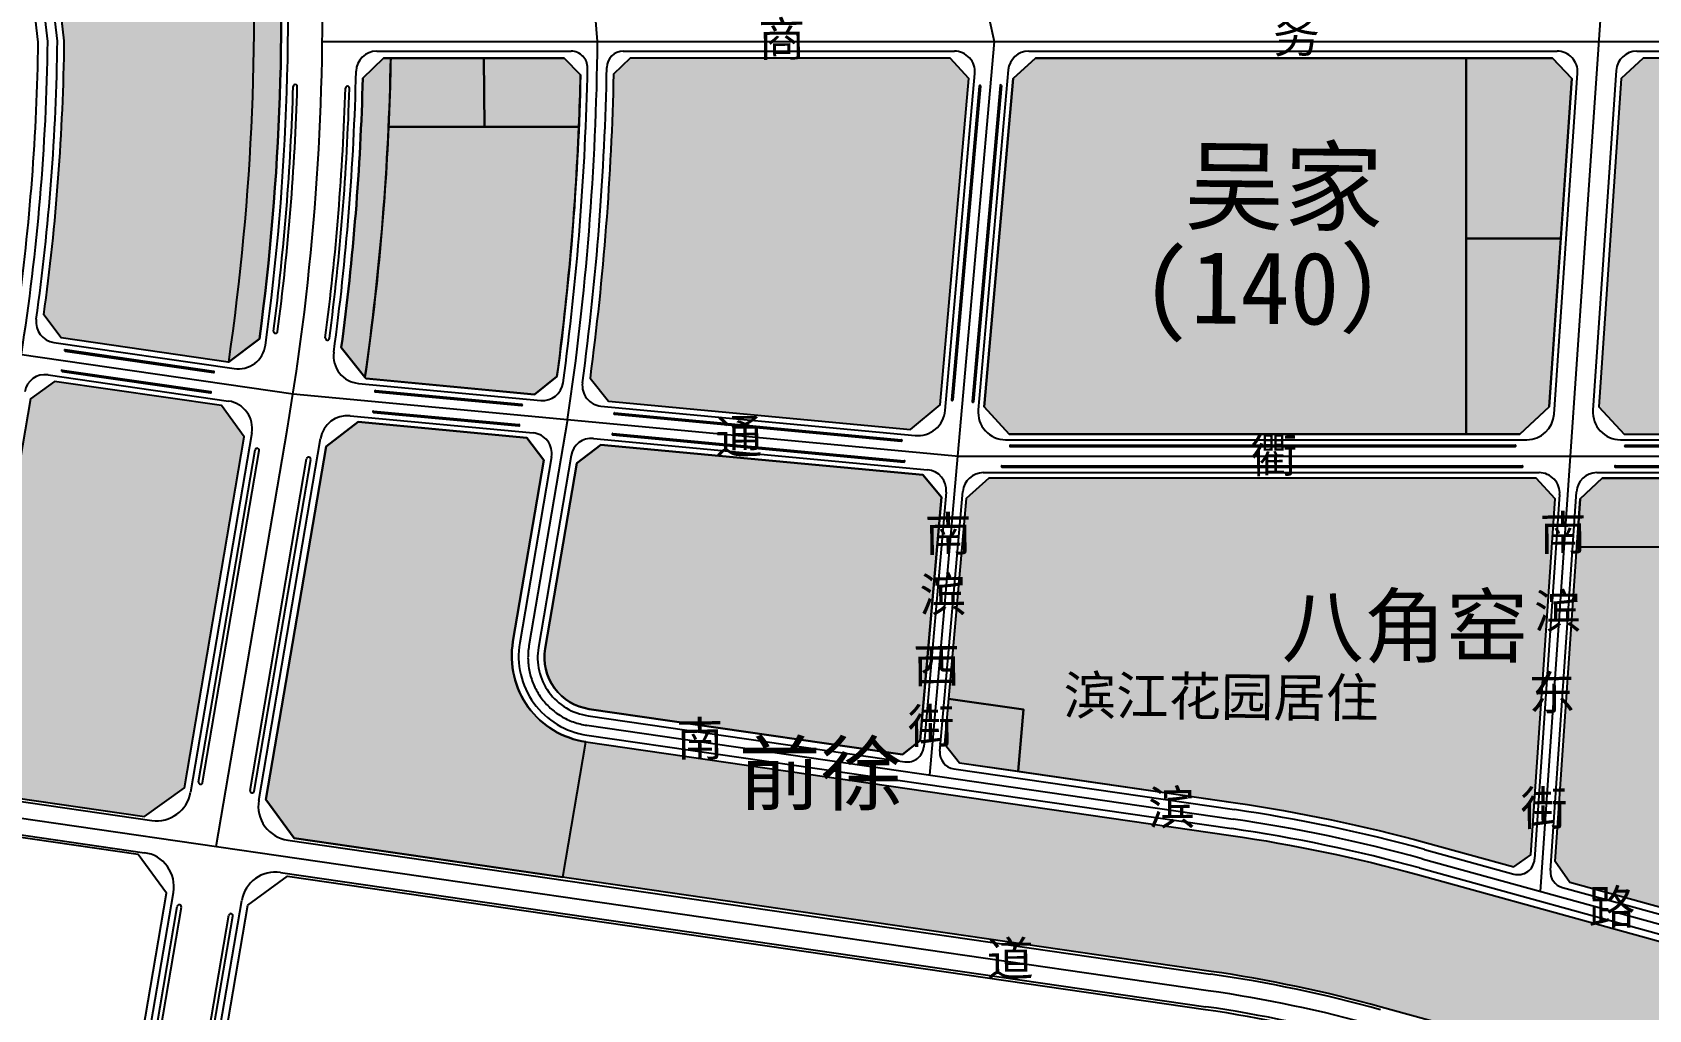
# Model space of a CAD drawing. Extents: x 2442 to 11417, y 1140 to 9206.
# Drawn here: x 4011 to 5188, y 2993 to 3704 of the extents above; entities that cross this region are included whole.
import ezdxf

# ---------------------------------------------------------------- set-up
doc = ezdxf.new("R2010")
doc.units = 0
doc.header["$LTSCALE"] = 1000
doc.header["$MEASUREMENT"] = 0
doc.linetypes.add('DASHDOT', pattern=[25.4, 12.7, -6.35, 0, -6.35])
for name, color, linetype in [('DIM2', 5, 'Continuous'), ('FGX', 212, 'Continuous'), ('RD-中线', 7, 'DASHDOT'), ('RD-侧石线', 5, 'Continuous'), ('RD-红线', 1, 'Continuous'), ('RD-绿线', 3, 'Continuous'), ('YD-B1', 240, 'Continuous'), ('YD-B2', 12, 'Continuous'), ('YD-G1', 100, 'Continuous'), ('YD-G2', 94, 'Continuous'), ('YD-R1', 51, 'Continuous'), ('YD-R2', 50, 'Continuous'), ('YD-Rb', 30, 'Continuous'), ('YD-S4', 8, 'Continuous'), ('YD-U15', 144, 'Continuous'), ('YD-U2', 144, 'Continuous'), ('路名', 7, 'Continuous')]:
    doc.layers.add(name, color=color, linetype=linetype)
doc.layers.add('T700', color=10, linetype='Continuous', lineweight=13)
doc.styles.add('STYLE5', font='simhei.ttf', dxfattribs={"height": 16})
doc.styles.add('黑体', font='simhei.ttf')

msp = doc.modelspace()

# ---------------------------------------------------------------- hatches: boundary and pattern name
at = {"layer": 'YD-B1'}
msp.add_hatch(color=256, dxfattribs=at).paths.add_polyline_path([(5123.858303113368, 3554.050541025607), (5054.963751099476, 3554.050541024537), (5054.963751100418, 3411.651613116823), (5094.073050132891, 3411.651613117692), (5115.444160350049, 3431.60455918592)])
at = {"layer": 'YD-B2'}
h = msp.add_hatch(color=256, dxfattribs=at)
edge = h.paths.add_edge_path()
edge.add_arc((3515.61841876094, 6815.7856360859), 3057.499999998131, 279.5426475192816, 282.3355606535707)
edge.add_arc((2412.253109286412, 3718.88213567033), 1760.000000001362, -8.322149689432308, 3.5830440089428066, ccw=False)
edge.add_line((4153.720149454799, 3464.141977838313), (4153.60060563355, 3464.051855914966))
edge.add_line((4153.600605633492, 3464.051855914966), (4032.076948448293, 3481.686948558774))
edge.add_line((4032.076948448354, 3481.686948558774), (4019.370121051466, 3498.568697452102))
edge.add_arc((2412.25310929678, 3718.882135669498), 1622.147681479915, 352.1941982559426, 359.2657776525994)
edge.add_line((4034.267602995349, 3698.095535120769), (4022.495940614474, 3800.593863108892))
h = msp.add_hatch(color=256, dxfattribs=at)
edge = h.paths.add_edge_path()
edge.add_line((4408.949398902863, 3635.486787867157), (4270.38260315116, 3635.486787866093))
edge.add_arc((2412.253109287787, 3718.882135672671), 1860.000000000223, 351.78720343352813, 357.430212991818, ccw=False)
edge.add_line((4253.177602445172, 3453.181156197736), (4253.977133310258, 3452.127497676147))
edge.add_line((4253.977133310262, 3452.12749767568), (4259.110844605882, 3451.646992718586))
edge.add_line((4259.110844605881, 3451.646992718586), (4376.736883635818, 3440.637434204619))
edge.add_line((4376.736883635815, 3440.637434205084), (4393.001978000308, 3453.580842624922))
edge.add_arc((2412.253109286814, 3718.882135670799), 1998.437103589163, 352.3712130414146, 357.6083363614492)
at = {"layer": 'YD-G1'}
msp.add_hatch(color=256, dxfattribs=at).paths.add_polyline_path([(5131.861898886491, 3670.522078322001), (5117.890231549589, 3685.486787872246), (5054.963751098872, 3685.48678787194), (5054.963751099645, 3554.050541025004), (5123.858303113309, 3554.050541025606)])
h = msp.add_hatch(color=256, dxfattribs=at)
edge = h.paths.add_edge_path()
edge.add_line((4092.727316166258, 3133.238839610737), (4121.670673075083, 3154.292780602499))
edge.add_line((4121.670673075083, 3154.292780602499), (4165.245526959803, 3409.82351908231))
edge.add_line((4165.245526959803, 3409.823519082311), (4148.814851214047, 3432.411162532645))
edge.add_line((4148.814851214043, 3432.41116253311), (4027.041801017258, 3450.082446227226))
edge.add_line((4027.04180101726, 3450.082446227226), (4009.67578687194, 3437.450081632448))
edge.add_line((4009.675786871943, 3437.450081631982), (3988.04009974086, 3310.574541791439))
edge.add_arc((3926.922365561946, 3320.996756952431), 62.00000000013843, 261.74307313457814, 350.3226184086337, ccw=False)
edge.add_line((3918.018405042745, 3259.639446979217), (3901.20321334423, 3161.0321547157))
edge.add_line((3901.203213344226, 3161.032154716165), (4092.727316166254, 3133.238839611202))
h = msp.add_hatch(color=256, dxfattribs=at)
edge = h.paths.add_edge_path()
edge.add_line((4181.066967243638, 3145.67339591102), (4201.605311926749, 3117.438841596714))
edge.add_line((4201.605311926869, 3117.438841596249), (4397.186809302069, 3089.056731433488))
edge.add_line((4397.186809302069, 3089.056731433488), (4414.002001000517, 3187.664023697936))
edge.add_arc((4423.049573786178, 3250.010967702623), 62.999999999887, 170.3226184084935, 261.7430731344625, ccw=False)
edge.add_line((4360.946069701306, 3260.60128310733), (4383.496716097961, 3392.842307761643))
edge.add_line((4383.49671609802, 3392.842307761643), (4371.083495538047, 3409.026716228359))
edge.add_line((4371.083495538049, 3409.026716228359), (4248.168420815782, 3420.531317749282))
edge.add_line((4248.168420815777, 3420.531317749748), (4224.89345028748, 3402.679732795173))
edge.add_line((4224.893450287425, 3402.679732794707), (4181.066967243642, 3145.673395910554))
at = {"layer": 'YD-G2'}
for points in [[(4188.49636352326, 3834.467177016694), (4158.24256900101, 3857.274109741651, -0.01053629194076108), (4033.026529815008, 3832.826518598634), (4020.68802764202, 3816.335739730375), (4022.495940614474, 3800.593863108892, 0.01218698577281421), (4168.812778886571, 3828.873622335612, -0.05199298154606402), (4153.720149454572, 3464.141977837845), (4176.30911821574, 3481.171392612087, 0.04977270714361529)], [(4271.95328693615, 3685.48678786713), (4266.621705417274, 3685.48678786795), (4251.626811108883, 3670.878124911037, -0.02675867234243347), (4235.978489809029, 3474.698318757595), (4253.166023964284, 3453.100946387231, 0.03136739617346464)], [(5019.672891905097, 3091.004224820113, 0.0312318009196675), (4883.594966509503, 3119.518317393011), (4414.002001000517, 3187.664023697927), (4397.186809302137, 3089.056731433878), (4869.233739865331, 3020.554914210781, -0.03123180091966754), (4993.096411634706, 2994.60043497567), (5244.693092012643, 2925.240566210002), (5278.570536852345, 2941.605576917137), (5302.381441158997, 2997.644891391965), (5293.786771109366, 3015.436841897303)]]:
    msp.add_hatch(color=256, dxfattribs=at).paths.add_polyline_path(points)
at = {"layer": 'YD-R1'}
for points in [[(4673.049184645502, 3365.697987715231), (4659.433788412374, 3382.037714062727), (4424.916908235115, 3403.988018063456), (4407.46068033882, 3390.599329347175), (4384.432227200952, 3255.556360482569, 0.4214936404041741), (4416.434217508346, 3211.562457981709), (4644.489475970575, 3178.46786797361), (4657.420546748817, 3188.698013952944)], [(5119.866991864936, 3364.686903567923), (5105.89532452769, 3379.651613117699), (4707.351285168668, 3379.65161311402), (4691.031957173049, 3364.709746642959), (4678.170713943966, 3219.051517874398), (4732.686170445833, 3211.140423457483), (4728.721962982099, 3166.244340913793), (4887.041660904153, 3143.269534156282, -0.03123180091881891), (5026.051247166357, 3114.141134383638), (5089.657635560778, 3096.60620210683), (5102.048756472002, 3105.38879211362)]]:
    msp.add_hatch(color=256, dxfattribs=at).paths.add_polyline_path(points)
at = {"layer": 'YD-R2'}
for points in [[(4692.939142470135, 3670.544921397928), (4679.258470465946, 3685.486787869109), (4446.183743424253, 3685.486787868464), (4434.186673709608, 3673.754549487123, -0.02745093529246189), (4417.071946815206, 3452.51159175561), (4430.543415883776, 3435.601251993833), (4650.300518004875, 3415.032433261644), (4671.972587636355, 3433.091108723312)], [(5054.963751098756, 3685.486787871939), (4741.382971171492, 3685.486787870333), (4725.063643176338, 3670.544921399277), (4703.963140566744, 3431.574101744329), (4722.204036573386, 3411.651613115321), (5054.963751100473, 3411.651613117289)], [(5450.330138548163, 3348.190113932765, 0.08914231438183802), (5287.107716307137, 3379.651613119326), (5279.079267626357, 3379.651613119277), (5279.079267626803, 3329.651613119392), (5199.079267626741, 3329.651613118468), (5135.501913858861, 3329.65161311774), (5119.755765608352, 3100.507345236529), (5130.501554259643, 3085.346399964336), (5298.264136151858, 3039.097814147567), (5335.06645984764, 3125.712625766292, -0.03813490106591109)]]:
    msp.add_hatch(color=256, dxfattribs=at).paths.add_polyline_path(points)
at = {"layer": 'YD-Rb'}
msp.add_hatch(color=256, dxfattribs=at).paths.add_polyline_path([(5464.337132212393, 3700.008793015454), (5451.160507971406, 3703.931839486931, -0.08032182196064545), (5337.081599148496, 3685.486787874243), (5183.975128364431, 3685.486787873561), (5167.946795701468, 3670.52207832297), (5151.529057164978, 3431.604559185957), (5170.157946947671, 3411.651613118655), (5287.306036156886, 3411.65161311928, -0.09243093754834922), (5467.752410047407, 3375.724349545965, -0.03135878230305973), (5590.319687960535, 3541.465621195916)])
at = {"layer": 'YD-S4'}
for points in [[(4398.17137227509, 3685.486787867847), (4339.713743100088, 3685.486787867797), (4340.192361896108, 3635.486787866364), (4408.949398902805, 3635.486787867157, 0.004721976986852161), (4410.168309314737, 3673.212556092626)], [(5199.079267626566, 3379.651613119194), (5153.937772935795, 3379.651613119001), (5137.909440272429, 3364.686903567942), (5135.501913858792, 3329.65161311774), (5199.079267626796, 3329.651613118934)]]:
    msp.add_hatch(color=256, dxfattribs=at).paths.add_polyline_path(points)
at = {"layer": 'YD-U15'}
msp.add_hatch(color=256, dxfattribs=at).paths.add_polyline_path([(4339.713743100041, 3685.486787866866), (4271.95328693615, 3685.48678786713, -0.006724049213683988), (4270.38260315116, 3635.486787866093), (4340.192361896166, 3635.486787866364)])
at = {"layer": 'YD-U2'}
msp.add_hatch(color=256, dxfattribs=at).paths.add_polyline_path([(4728.721962981988, 3166.244340913326), (4732.686170445775, 3211.140423457482), (4678.170713944077, 3219.051517874864), (4675.261968876714, 3186.108928508441), (4686.082114861751, 3172.432088133236)])

# ---------------------------------------------------------------- linework, layer by layer
at = {"layer": 'FGX'}
for points in [[(4188.49636352326, 3834.467177016694), (4158.24256900101, 3857.274109741651, -0.01053629194076108), (4033.026529815008, 3832.826518598634), (4020.68802764202, 3816.335739730375), (4022.495940614474, 3800.593863108892, 0.01218698577281421), (4168.812778886571, 3828.873622335612, -0.05199298154606402), (4153.720149454572, 3464.141977837845), (4176.30911821574, 3481.171392612087, 0.04977270714361529), (4188.49636352326, 3834.467177016694)], [(4271.95328693615, 3685.48678786713), (4266.621705417274, 3685.48678786795), (4251.626811108883, 3670.878124911037, -0.02675867234243347), (4235.978489809029, 3474.698318757595), (4253.166023964284, 3453.100946387231, 0.03136739617346464), (4271.95328693615, 3685.48678786713)], [(4339.713743100041, 3685.486787866866), (4271.95328693615, 3685.48678786713, -0.006724049213683988), (4270.38260315116, 3635.486787866093), (4340.192361896166, 3635.486787866364), (4339.713743100041, 3685.486787866866)], [(4398.17137227509, 3685.486787867847), (4339.713743100088, 3685.486787867797), (4340.192361896108, 3635.486787866364), (4408.949398902805, 3635.486787867157, 0.004721976986852161), (4410.168309314737, 3673.212556092626), (4398.17137227509, 3685.486787867847)], [(4692.939142470135, 3670.544921397928), (4679.258470465946, 3685.486787869109), (4446.183743424253, 3685.486787868464), (4434.186673709608, 3673.754549487123, -0.02745093529246189), (4417.071946815206, 3452.51159175561), (4430.543415883776, 3435.601251993833), (4650.300518004875, 3415.032433261644), (4671.972587636355, 3433.091108723312), (4692.939142470135, 3670.544921397928)], [(4673.049184645502, 3365.697987715231), (4659.433788412374, 3382.037714062727), (4424.916908235115, 3403.988018063456), (4407.46068033882, 3390.599329347175), (4384.432227200952, 3255.556360482569, 0.4214936404041741), (4416.434217508346, 3211.562457981709), (4644.489475970575, 3178.46786797361), (4657.420546748817, 3188.698013952944), (4673.049184645502, 3365.697987715231)], [(5119.866991864936, 3364.686903567923), (5105.89532452769, 3379.651613117699), (4707.351285168668, 3379.65161311402), (4691.031957173049, 3364.709746642959), (4678.170713943966, 3219.051517874398), (4732.686170445833, 3211.140423457483), (4728.721962982099, 3166.244340913793), (4887.041660904153, 3143.269534156282, -0.03123180091881891), (5026.051247166357, 3114.141134383638), (5089.657635560778, 3096.60620210683), (5102.048756472002, 3105.38879211362), (5119.866991864936, 3364.686903567923)]]:
    msp.add_lwpolyline(points, format="xyb", close=True, dxfattribs=at)
for points in [[(4022.495940614474, 3800.593863108892, 0.01218698577281895), (4168.812778886635, 3828.873622335147), (4168.81277888663, 3828.873622335612, -0.05199298154599355), (4153.720149454795, 3464.141977838779), (4153.720149454799, 3464.141977838313), (4153.60060563355, 3464.051855914966), (4153.600605633492, 3464.051855914966), (4032.076948448295, 3481.686948558774), (4032.076948448354, 3481.686948558774), (4019.370121051465, 3498.568697452102), (4019.370121051523, 3498.568697452103, 0.03086538187447546), (4034.267602995349, 3698.095535120769), (4034.267602995349, 3698.095535120769), (4022.495940614474, 3800.593863108892)], [(4408.949398902863, 3635.486787867157), (4270.38260315116, 3635.486787866093), (4270.382603151214, 3635.486787866559, -0.02462725113897868), (4253.17760244523, 3453.181156197737), (4253.177602445172, 3453.181156197736), (4253.977133310256, 3452.127497676146), (4253.977133310262, 3452.12749767568), (4259.110844605881, 3451.646992718586), (4259.110844605881, 3451.646992718586), (4376.736883635818, 3440.637434204619), (4376.736883635815, 3440.637434205084), (4393.001978000309, 3453.580842624922), (4393.001978000368, 3453.580842624922, 0.02285523963949741), (4408.949398902918, 3635.486787867623)], [(4092.727316166258, 3133.238839610737), (4121.670673075083, 3154.292780602499), (4121.670673075083, 3154.292780602499), (4165.245526959803, 3409.823519082311), (4165.245526959803, 3409.823519082311), (4148.814851214047, 3432.411162532645), (4148.814851214043, 3432.41116253311), (4027.04180101726, 3450.082446227226), (4027.04180101726, 3450.082446227226), (4009.675786871938, 3437.450081632448), (4009.675786871943, 3437.450081631982), (3988.04009974086, 3310.574541791439), (3988.040099740854, 3310.574541791905, -0.4069707687404875), (3918.01840504274, 3259.639446979682), (3918.018405042745, 3259.639446979217), (3901.20321334423, 3161.0321547157), (3901.203213344226, 3161.032154716165), (4092.727316166254, 3133.238839611203)], [(4181.066967243638, 3145.67339591102), (4201.605311926749, 3117.438841596714), (4201.605311926869, 3117.438841596249), (4397.186809302069, 3089.056731433488), (4397.186809302069, 3089.056731433488), (4414.002001000517, 3187.664023697936), (4414.002001000455, 3187.664023698401, -0.4214936404048868), (4360.946069701418, 3260.601283107797), (4360.946069701306, 3260.60128310733), (4383.496716097961, 3392.842307761643), (4383.49671609802, 3392.842307761643), (4371.083495538049, 3409.026716228359), (4371.083495538049, 3409.026716228359), (4248.168420815782, 3420.531317749283), (4248.168420815777, 3420.531317749748), (4224.89345028748, 3402.679732795173), (4224.893450287425, 3402.679732794707), (4181.066967243643, 3145.673395910554)]]:
    msp.add_lwpolyline(points, format="xyb", dxfattribs=at)
for points in [[(5054.963751098756, 3685.486787871939), (4741.382971171492, 3685.486787870333), (4725.063643176338, 3670.544921399277), (4703.963140566744, 3431.574101744329), (4722.204036573386, 3411.651613115321), (5054.963751100473, 3411.651613117289), (5054.963751098756, 3685.486787871939)], [(5131.861898886491, 3670.522078322001), (5117.890231549589, 3685.486787872246), (5054.963751098872, 3685.48678787194), (5054.963751099645, 3554.050541025004), (5123.858303113309, 3554.050541025606), (5131.861898886491, 3670.522078322001)], [(5123.858303113368, 3554.050541025607), (5054.963751099476, 3554.050541024537), (5054.963751100418, 3411.651613116823), (5094.073050132891, 3411.651613117692), (5115.444160350049, 3431.60455918592), (5123.858303113368, 3554.050541025607)], [(5199.079267626566, 3379.651613119194), (5153.937772935795, 3379.651613119001), (5137.909440272429, 3364.686903567942), (5135.501913858792, 3329.65161311774), (5199.079267626796, 3329.651613118934), (5199.079267626566, 3379.651613119194)]]:
    msp.add_lwpolyline(points, close=True, dxfattribs=at)
msp.add_lwpolyline([(4728.721962981988, 3166.244340913326), (4732.68617044577, 3211.140423457948), (4732.686170445775, 3211.140423457482), (4678.170713944077, 3219.051517874864), (4678.170713944077, 3219.051517874864), (4675.261968876777, 3186.108928507976), (4675.261968876714, 3186.108928508441), (4686.082114861689, 3172.432088133701), (4686.082114861751, 3172.432088133236), (4728.721962981992, 3166.24434091286)], dxfattribs=at)
at = {"layer": 'RD-中线'}
for points in [[(5131.016023635546, 3395.651613118374), (5199.217247084847, 4388.143183891243, 0.1137710661147161), (5128.546086888848, 4831.818982073167), (4963.336869293453, 5240.074703004486, -0.1796348773686695), (4943.120018056929, 5935.859037828403), (4958.169066662515, 5980.311646475074, 0.07437575587396211), (5062.914411828111, 6562.699862061921), (5072.108555151699, 6874.548142609621, 0.06258091942518179), (5024.543387977741, 7370.968874552425), (4964.564247946382, 7638.530893985442)], [(4144.812187208363, 3111.533819686681), (4196.496639344776, 3414.620693076043, 0.09610788171275121), (4180.830149113908, 4103.895452582926), (4151.67458734235, 4237.822916563206, -0.09651423076798844), (4134.991376803147, 4998.803108492839), (4161.256731532836, 5151.344939767523, 0.09115950292658971), (4155.901769830074, 5625.053671814245), (4116.172871819057, 5828.210750753255, -0.0481258101556819), (4023.410994879985, 6782.08241510898), (4022.883254925739, 7471.482197197382)], [(3594.218770309464, 6189.735371490329), (4513.735857376909, 6189.735371496781), (4513.735857388205, 4600.142001365505, 0.05491766847361026), (4517.333265829096, 4567.48804012511), (4711.380289646742, 3697.48678786954), (4684.736338381152, 3395.734408289458)], [(4003.008462378079, 3469.737673925, 0.03553242138024374), (4022.258635767836, 3697.486787864419), (4004.074752895147, 3855.817661659632)], [(4222.126651580849, 3697.486787866082), (5337.081599151275, 3697.486787874398, 0.1694585889346128), (5554.825796960144, 3773.465868381757), (5645.902485781389, 3845.83779014378)], [(4400.697505289636, 3422.324836835014, 0.03436521169443885), (4422.576363537297, 3697.4867878673, 0.03436521169443885)], [(3527.047023122024, 3538.807551104972), (4200.800247632407, 3441.034814432208), (4685.674023662745, 3395.651613114417), (5287.207692747728, 3395.651613119048, -0.1144527239812217), (5500.467218360032, 3343.394077384464, -0.1144527239812217)], [(4400.697505289636, 3422.324836835014), (4372.602988327653, 3257.573563416444, 0.4214936404049004), (4414.710870311115, 3199.686849599376), (4885.318313706797, 3131.393925774879, -0.03123180091966746), (5022.862069537619, 3102.572679601893), (5337.296729925907, 3015.889712453382)]]:
    msp.add_lwpolyline(points, format="xyb", dxfattribs=at)
for points in [[(4422.576363537297, 3697.4867878673), (4401.215093574854, 3949.478163125837)], [(4684.736773645336, 3395.739337813875), (4664.228673426029, 3163.477689374238)], [(5109.240130639566, 3078.760080114243), (5131.016023635546, 3395.651613118374)]]:
    msp.add_lwpolyline(points, dxfattribs=at)
at = {"layer": 'RD-中线', "flags": 128}
msp.add_lwpolyline([(2473.781300400035, 3423.34670593443), (2827.192001638059, 3314.716395391139, 0.03854414096295761), (2977.390220797521, 3280.946056030068), (4867.223168135064, 3006.7000377655, -0.03123180091966764), (4989.375704396934, 2981.103904398325), (5508.260216179033, 2838.058449315246, -0.02985394443091635), (5621.182652969297, 2799.545253209335), (5668.479174415611, 2780.193431373749)], format="xyb", dxfattribs=at)
at = {"layer": 'RD-侧石线', "linetype": 'ByBlock'}
for p, q in [((4029.263906200846, 3697.841546057811), (4014.610235305157, 3825.434125347541)), ((4015.253253936868, 3697.132999636772), (4000.946212128869, 3821.707406915721)), ((4261.744078118143, 3690.486787866393), (4403.280470758078, 3690.486787867693)), ((4736.542794266135, 3690.486787869953), (5121.177119040305, 3690.486787872067)), ((5179.313897242271, 3690.486787873267), (5337.081599151363, 3690.486787873803))]:
    msp.add_line(p, q, dxfattribs=at)
at = {"layer": 'RD-侧石线'}
for p, q in [((4441.288144203245, 3690.486787867716), (4682.332699324466, 3690.486787869248)), ((4675.612682259172, 3428.838798361032), (4697.274565795642, 3674.167459873863)), ((4721.600927795189, 3676.806115865649), (4699.756556728731, 3429.410717108578)), ((5119.08773918718, 3426.28050290226), (5136.141828591008, 3674.458455209573)), ((5164.349187691851, 3676.515120536539), (5147.342207702661, 3429.022723336012)), ((4026.580588592762, 3478.442663095816), (4157.973708440984, 3459.375348178714)), ((4022.401185813327, 3454.797774438341), (4153.940272951921, 3435.709277237129)), ((4248.419599026365, 3448.630188652373), (4381.184010084446, 3436.203709240849)), ((4242.399442582133, 3425.088765356682), (4375.576698451328, 3412.623644508467)), ((4425.029886672106, 3432.099824184114), (4653.826380463401, 3410.684936717181)), ((4170.783425745247, 3412.554591710115), (4126.181143981357, 3150.998832288581)), ((4175.886472289829, 3145.038203361212), (4220.820231292464, 3408.537804609812)), ((4419.510632894257, 3408.511517415677), (4662.85090746628, 3385.735361585197)), ((4719.679045357036, 3407.651613115353), (5099.134793119822, 3407.651613119334)), ((5167.295153770367, 3407.651613118733), (5287.281599056243, 3407.651613119188)), ((4388.9653871672, 3395.167416612462), (4365.874919232028, 3259.760781883642)), ((4403.326224425455, 3396.098296854811), (4379.503377674528, 3256.396861701176)), ((4703.426701507384, 3383.651613115349), (5108.111136598072, 3383.651613119358)), ((5150.210182882496, 3383.651613117387), (5287.13286799526, 3383.651613119306)), ((4676.394914060256, 3369.481309362147), (4660.014520959634, 3183.96743616544)), ((4671.790378861682, 3180.900190065573), (4688.484835036499, 3369.97094111058)), ((5123.075846148895, 3367.623280456398), (5104.834040905342, 3102.161210653516)), ((5116.304523897077, 3094.043649159016), (5135.245473332023, 3369.679945780192)), ((3139.459144518572, 3269.552869161583), (4097.946589667457, 3130.460487605766)), ((3137.414325611477, 3245.598217077569), (4092.683961133853, 3106.972792921136)), ((4415.716156180923, 3206.614287820198), (4646.337680585602, 3173.14729017954)), ((4414.720062332748, 3192.612193855767), (4884.313027841723, 3124.466487552239)), ((4682.020524841244, 3167.969119287739), (4886.323599571817, 3138.321363997052)), ((4196.940413281634, 3116.09484645361), (4868.946515332358, 3018.575646147368)), ((5024.722423156623, 3109.320944890335), (5089.673095632501, 3091.415422002975)), ((5021.001715918625, 3095.824414312521), (5300.993983317416, 3018.636484436896)), ((4191.677784748206, 3092.607151768982), (4865.499820937825, 2994.824429384099)), ((3967.302517202004, 2219.30614234414), (4113.737902125555, 3078.029436012602)), ((4018.024292831698, 2219.30614234414), (4163.443230434417, 3072.068807086634)), ((5125.087113905152, 3081.652528247396), (5310.380491285749, 3030.571073917652))]:
    msp.add_line(p, q, dxfattribs=at)
for centre, radius, start, end in [((2412.253109285999, 3718.882135670792), 1785.000000001771, 352.1939823792117, 4.076819631532208), ((4261.744078118318, 3675.486787866316), 15, 90.0000000005211, 178.6558927771725), ((4441.288144203269, 3678.486787867561), 12, 90.0000000005211, 178.8594690595579), ((4682.332699324583, 3675.486787869171), 14.99999999999646, 354.9540179152301, 90.0000000005211), ((4736.542794266305, 3675.486787870342), 15, 90.0000000005211, 174.9540178883385), ((5121.177119040418, 3675.486787872455), 15, 356.0689752451598, 90.0000000005211), ((5179.313897242384, 3675.486787873655), 15, 90.0000000005211, 176.0689752451598), ((2412.25310928693, 3718.882135670801), 1835.000000000925, 352.2440615267304, 358.6558927771725), ((2412.253109289604, 3718.882135671292), 2017.437103586396, 352.3133957768734, 358.8594690595579), ((4028.734772589429, 3493.287173572569), 15, 172.0551589850364, 261.7430731345999), ((4160.897880032757, 3479.160493455835), 20, 261.5927575256891, 352.1939823792117), ((4250.283412194003, 3468.543154289347), 20, 172.2440615267304, 264.6528098420166), ((4020.24700181474, 3439.95326396157), 15, 81.74307312807046, 170.3226184009885), ((4382.581869960064, 3451.138433469509), 15, 264.6528098420166, 352.2615996342797), ((4426.427746549129, 3447.034548412321), 15, 172.3133957768734, 264.652809835421), ((4151.068027623092, 3415.916596601148), 19.99999999968097, 350.3226184009885, 81.74307313459984), ((4240.53562941456, 3405.175799718778), 19.99999999997729, 84.65280984201654, 170.3226184009885), ((4655.690193630981, 3430.597902354619), 20.00000000002977, 264.6528098420166, 354.9540179152301), ((4719.679045356805, 3427.651613115456), 19.99999999996084, 174.9540179152302, 270.0000000005211), ((5099.134793119701, 3427.651613119903), 20.00000000010348, 270.0000000005211, 356.0689752451598), ((5167.295153770134, 3427.651613118835), 19.99999999997912, 176.0689752451598, 270.0000000005211), ((4374.178838575641, 3397.688920280737), 15, 350.3226184009885, 84.65280984201654), ((4418.112773017177, 3393.576793187468), 15, 84.65280983542097, 170.3226184009885), ((4661.453047589144, 3370.800637356988), 15, 354.9540179152301, 84.65280983542097), ((4703.42670150762, 3368.651613114808), 15, 90.0000000005211, 174.9540179152302), ((5108.111136598309, 3368.651613118815), 15, 356.0689752451598, 90.0000000005211), ((5150.210182882558, 3368.651613116843), 15, 90.0000000005211, 176.0689752451598), ((4423.049573786308, 3250.010967701227), 58.0000000000213, 170.3226184009885, 261.7430731345999), ((4421.891483637532, 3249.168551187972), 43.00000000007203, 170.3226184009885, 261.7430731345999), ((4648.061027782836, 3185.022898561407), 12, 261.7430731345999, 354.9540179152301), ((4683.743872038543, 3179.844727669141), 12, 174.9540179152302, 261.7430731345999), ((4101.5368963285, 3155.20133840144), 25, 261.7430731345999, 350.3226184009885), ((4200.530719942682, 3140.835697248819), 25, 170.3226184009885, 261.7430731345999), ((4723.610901683454, 2017.066005948687), 1133.000000002779, 74.58759755698955, 81.74307313459984), ((4723.610901685945, 2017.066005950108), 1119.000000001157, 74.58759755698955, 81.74307313459984), ((4089.093654472865, 3082.231942125928), 25, 350.3226184009885, 81.74307313459984), ((5092.862273264795, 3102.983876784288), 12, 254.5875975569896, 356.0689752451598), ((4188.08747808716, 3067.866300973773), 25, 81.74307313459984, 170.3226184009885), ((5128.276291537561, 3093.22098302871), 12, 176.0689752451598, 254.5875975569896), ((4723.610901688047, 2017.066005949197), 1012.0000000016, 74.58759755698955, 81.74307313459984), ((4723.610901690317, 2017.066005949218), 988.0000000011024, 74.58759755698955, 81.74307313459984)]:
    msp.add_arc(centre, radius, start, end, dxfattribs=at)
at = {"layer": 'RD-侧石线', "linetype": 'ByBlock'}
for centre, radius, start, end in [((2412.253109296136, 3718.882135669957), 1603.147681480535, 352.0638054834559, 359.2226717750046), ((2412.253109296133, 3718.882135670423), 1617.147681480559, 352.0551589850363, 359.2545077886998), ((4403.280470758164, 3678.486787867073), 12, 358.8377028471095, 90.0000000005211), ((2412.253109279412, 3718.88213567166), 2003.437103596534, 352.2615996342797, 358.8377028471095)]:
    msp.add_arc(centre, radius, start, end, dxfattribs=at)
at = {"layer": 'RD-红线'}
for points in [[(4153.615953979477, 3464.049628616058), (4032.076948448062, 3481.686948558771), (4019.370121051459, 3498.568697452568, 0.03086538187447457), (4034.267602995349, 3698.095535120769), (4020.688027642023, 3816.33573972991), (4033.026529815008, 3832.826518598634, 0.01053629194076109), (4158.24256900101, 3857.274109741651), (4188.49636352326, 3834.467177016694, -0.04977270714361529), (4176.30911821574, 3481.171392612087), (4153.720149454572, 3464.141977837845)], [(5593.686311843077, 3537.22888202602), (5464.337132212393, 3700.008793015452), (5451.160507971406, 3703.931839486931, -0.08032182195861624), (5337.081599151416, 3685.486787874243), (5183.975128364431, 3685.48678787356), (5167.946795701468, 3670.52207832297), (5151.529057164978, 3431.604559185957), (5170.157946947673, 3411.651613118655), (5287.306036156886, 3411.65161311928, -0.09258505980880144), (5468.037174949823, 3375.610222384095, -0.09258505980880144)], [(5293.786771109366, 3015.436841897304), (5302.381441158997, 2997.644891391965), (5278.570536852345, 2941.605576917137), (5244.693092012645, 2925.240566210003), (4993.096411634706, 2994.60043497567, 0.03123180091966754), (4869.233739865331, 3020.554914210781), (4201.605311925872, 3117.438841597171), (4181.066967243634, 3145.673395911485), (4224.893450287431, 3402.679732794241), (4248.168420815491, 3420.531317749279), (4371.083495537754, 3409.026716228822), (4383.496716097961, 3392.842307761643), (4360.946069701306, 3260.60128310733, 0.4214936404049336), (4414.002001000459, 3187.664023697936), (4883.594966509503, 3119.518317393011, -0.0312318009196675), (5019.672891905097, 3091.004224820113), (5293.786771109366, 3015.436841897304)], [(5458.629824338317, 3323.435580914763, 0.03556513578686177), (5353.473764467419, 3117.8914278635), (5323.582030040303, 3047.540790013463), (5303.255563136467, 3037.721783589132), (5130.501554259645, 3085.346399964336), (5119.755765608352, 3100.507345236529), (5137.909440272371, 3364.686903567941), (5153.937772934867, 3379.651613118527), (5287.107716307137, 3379.651613119326, -0.08929085335219163), (5450.588524099025, 3348.090333490115, -0.08929085335219163)], [(3962.230339639142, 2219.30614234414), (4108.557407173081, 3077.394243462807), (4088.019062490912, 3105.628797776191), (3117.587847019649, 3246.454417954722), (2975.379649067379, 3267.091179583857, -0.01839528839223849), (2902.010640520679, 3280.510104928766), (2873.980900668255, 3261.483358871566), (2718.532053066576, 2219.30614234414)], [(4023.096470394619, 2219.30614234414), (4167.953701341637, 3068.774858771328), (4196.89705825023, 3089.828799763087), (4865.212596404916, 2992.845161320221, -0.0312318009196675), (4985.654997159058, 2967.607373819581), (5233.646167981215, 2899.24146757), (5247.970618063899, 2869.588216727639), (4975.822089038011, 2229.08263972264)]]:
    msp.add_lwpolyline(points, format="xyb", dxfattribs=at)
for points in [[(4121.670673075025, 3154.292780602498), (4165.245526959923, 3409.823519081846), (4148.81485121416, 3432.411162533111), (4027.041801017196, 3450.082446227691), (4009.675786872054, 3437.450081632448), (3988.04009974086, 3310.574541791439, -0.4069707687405312), (3918.018405042745, 3259.639446979217), (3193.77625611696, 3364.738961664868, -0.4107889933905592), (3024.249237280788, 3589.069305714054, 0.02039870655863223), (3041.719407693219, 3779.231969283991), (3027.30017825492, 3794.987435075626), (2971.145404504783, 3795.794030048994), (2940.932588732416, 3767.543134148073, -0.02815240625946804), (2912.092986436561, 3516.998585101565), (2885.506858631012, 3338.756950620902), (2906.146934584352, 3308.273955944189, 0.0188917676131712), (2979.400792527733, 3294.800932474881), (3122.110382334289, 3274.091410594714), (4092.727316166374, 3133.238839610738)], [(4410.168309314737, 3673.212556092626, -0.02758019313362112), (4393.001978000309, 3453.580842624922), (4376.736883635702, 3440.637434204617), (4253.937778603595, 3452.131181197374), (4235.978489809029, 3474.698318757595, 0.02675867234243347), (4251.626811108883, 3670.878124911037), (4266.621705416816, 3685.486787867014), (4398.171372274857, 3685.486787867845)], [(4434.186673709608, 3673.754549487123, -0.02745093529246189), (4417.071946815206, 3452.51159175561), (4430.543415884131, 3435.60125199337), (4650.300518004988, 3415.032433262111), (4671.972587636355, 3433.091108723312), (4692.939142470252, 3670.544921397929), (4679.258470465655, 3685.486787869106), (4446.183743424433, 3685.486787868)], [(4673.049184645555, 3365.697987715697), (4657.420546748881, 3188.698013952479), (4644.489475970691, 3178.467867973611), (4416.434217508346, 3211.562457981709, -0.4214936404041741), (4384.432227200952, 3255.556360482569), (4407.460680338767, 3390.599329346709), (4424.916908234714, 3403.988018062521), (4659.433788412904, 3382.037714062266)], [(4887.041660904153, 3143.269534156282, -0.03123180091967713), (5026.051247170146, 3114.141134383208), (5089.65763556055, 3096.606202106362), (5102.048756472061, 3105.388792113621), (5119.866991864936, 3364.686903567923), (5105.895324527448, 3379.651613118628), (4707.351285168494, 3379.651613114018), (4691.031957172996, 3364.709746642493), (4675.261968876603, 3186.108928507974), (4686.0821148621, 3172.432088133239)]]:
    msp.add_lwpolyline(points, format="xyb", close=True, dxfattribs=at)
msp.add_lwpolyline([(5117.890231549467, 3685.48678787271), (5131.861898886486, 3670.522078322466), (5115.444160349938, 3431.604559185453), (5094.073050132774, 3411.651613117691), (4722.204036572799, 3411.651613115781), (4703.963140566691, 3431.574101743863), (4725.063643176341, 3670.544921398812), (4741.382971171781, 3685.486787870336)], close=True, dxfattribs=at)
at = {"layer": 'RD-绿线'}
for p, q in [((4700.490856731925, 3665.115419411629), (4680.319184696651, 3436.663941764464)), ((4701.48698116342, 3665.027464212164), (4681.315309128089, 3436.575986564997)), ((4715.582698618382, 3665.494617207658), (4695.261051167778, 3435.344613768734)), ((4716.57882304976, 3665.406662008191), (4696.257175599214, 3435.256658569267)), ((4034.799957118972, 3472.197524039343), (4142.893208918907, 3456.511405354227)), ((4034.943569385428, 3473.187158070817), (4143.036821185364, 3457.501039385701)), ((4032.645773122353, 3457.353013562118), (4140.739024922346, 3441.666894877003)), ((4032.789385388809, 3458.342647593592), (4140.882637188803, 3442.656528908477)), ((4260.722931558556, 3442.456768006452), (4367.238765962105, 3432.487102095072)), ((4260.816122216907, 3443.452416288301), (4367.331956620459, 3433.482750376921)), ((4259.325071682968, 3427.522043778719), (4365.225873470517, 3417.609943671824)), ((4259.418262341322, 3428.517692060568), (4365.319064128871, 3418.605591953673)), ((4434.900842811821, 3426.154069032279), (4643.704722271057, 3406.610449711528)), ((4434.994033470175, 3427.149717314128), (4643.797912929411, 3407.606097993376)), ((4433.502982936177, 3411.219344804546), (4645.767422580284, 3391.35182407393)), ((4433.596173594531, 3412.214993086395), (4645.860613238636, 3392.347472355779)), ((4723.151955337413, 3403.651613115498), (5090.763323298292, 3403.651613119104)), ((4723.151955337431, 3402.651613115213), (5090.763323298308, 3402.65161311882)), ((5170.815154332908, 3403.651613120219), (5287.257063597768, 3403.651613121333)), ((5170.815154332924, 3402.651613119934), (5287.250914221926, 3402.651613121057)), ((4132.039244099406, 3158.58203835404), (4173.235113957726, 3400.161988919432)), ((4134.996553817835, 3158.077737620581), (4176.192423676155, 3399.657688185973)), ((4169.498500531554, 3152.1942290623), (4210.694370389874, 3393.774179627691)), ((4172.455810249983, 3151.68992832884), (4213.651680108302, 3393.269878894232)), ((4717.01779684792, 3388.651613115597), (5095.805939860114, 3388.651613119612)), ((4717.01779684794, 3387.651613114846), (5095.805939860136, 3387.651613118861)), ((5163.711171119363, 3388.651613120428), (5287.164158801845, 3388.651613121312)), ((5163.711171119379, 3387.651613120144), (5287.157913758667, 3387.651613121271)), ((3972.622177909472, 2223.731843372918), (4116.549745270244, 3067.748846232665)), ((3975.670460302494, 2223.761022677903), (4119.507054988613, 3067.244545499205)), ((4011.233754886913, 2224.101447902724), (4154.009001702334, 3061.361036940923)), ((4014.282037279994, 2224.130627207709), (4156.966311420761, 3060.856736207464))]:
    msp.add_line(p, q, dxfattribs=at)
for centre, radius, start, end in [((2412.253109294186, 3718.882135664488), 1789.500000000112, 352.5467907617453, 358.2660075196043), ((2412.253109293773, 3718.88213566495), 1792.500000000673, 352.5467907617453, 358.2660075196043), ((4202.432981383514, 3664.687804163641), 1.499999999991766, 358.2660075464019, 178.2660075464019), ((2412.253109294526, 3718.882135665423), 1827.499999999875, 352.5467907617453, 358.2660075196043), ((2412.253109294244, 3718.882135664489), 1830.500000000101, 352.5467907617453, 358.2660075196043), ((4240.415580568024, 3663.537952350291), 1.499999999991766, 358.2660075196043, 178.2660075464019), ((4700.988918947702, 3665.071441811897), 0.5000000000078094, 354.9540179153859, 174.9540179153859), ((4716.080760834042, 3665.450639607924), 0.5000000000077891, 354.9540179153859, 174.9540179153859), ((4188.121174765845, 3486.559915379088), 1.499999999991766, 172.5467907617453, 352.5467907617453), ((4034.871763252202, 3472.69234105508), 0.4999999998318547, 81.74307313154144, 261.7430731315415), ((4225.800117528501, 3481.630689040902), 1.499999999991766, 172.5467907617453, 352.5467907617453), ((4032.717579255581, 3457.847830577855), 0.4999999998318547, 81.74307313154144, 261.7430731315415), ((4142.965015052136, 3457.006222369963), 0.4999999998318547, 261.7430731315415, 81.74307313154144), ((4140.810831055574, 3442.161711892739), 0.4999999998318547, 261.7430731315415, 81.74307313154144), ((4260.769526887732, 3442.954592147376), 0.4999999999881179, 84.65280984546997, 264.65280984547), ((4680.817246912371, 3436.619964164731), 0.5000000000047379, 174.9540179153859, 354.9540179153859), ((4259.371667012145, 3428.019867919644), 0.4999999999881179, 84.65280984546997, 264.65280984547), ((4367.285361291284, 3432.984926235996), 0.4999999999881181, 264.65280984547, 84.65280984546997), ((4434.947438140998, 3426.651893173204), 0.499999999988118, 84.65280984546997, 264.65280984547), ((4695.759113383496, 3435.300636169), 0.5000000000047379, 174.9540179153859, 354.9540179153859), ((4365.272468799692, 3418.107767812749), 0.499999999988118, 264.65280984547, 84.65280984546997), ((4174.71376881691, 3399.909838552935), 1.50000000005221, 350.3226184017252, 170.3226184285913), ((4433.549578265352, 3411.71716894547), 0.499999999988118, 84.65280984546997, 264.65280984547), ((4643.751317600234, 3407.108273852452), 0.499999999988118, 264.65280984547, 84.65280984546997), ((4723.151955337422, 3403.151613115355), 0.500000000101224, 90.00000000072953, 270.0000000007295), ((5090.763323298299, 3403.151613118962), 0.5000000001422511, 270.0000000007295, 90.00000000072953), ((5170.815154332915, 3403.151613120076), 0.5000000001932527, 90.00000000072953, 270.0000000007295), ((4212.173025249056, 3393.522029261194), 1.50000000005221, 350.3226184017252, 170.3226184285913), ((4645.814017909459, 3391.849648214854), 0.4999999999881179, 264.65280984547, 84.65280984546997), ((4717.017796847929, 3388.151613115454), 0.5000000003338712, 90.00000000072953, 270.0000000007295), ((5095.805939860129, 3388.151613119003), 0.5000000003750711, 270.0000000007295, 90.00000000072953), ((5163.711171119372, 3388.151613120287), 0.500000000193376, 90.00000000072953, 270.0000000007295), ((4133.517898958647, 3158.329887987544), 1.500000000039518, 170.3226184285913, 350.3226184017252), ((4170.977155390796, 3151.942078695803), 1.500000000039518, 170.3226184285913, 350.3226184017252), ((4118.028400129426, 3067.496695866168), 1.500000000030296, 350.3226184017252, 170.3226184285913), ((4155.487656561516, 3061.108886574426), 1.500000000058939, 350.3226184017252, 170.3226184285913)]:
    msp.add_arc(centre, radius, start, end, dxfattribs=at)

# ---------------------------------------------------------------- texts
at = {"layer": 'DIM2', "style": 'STYLE5'}
msp.add_text('滨江花园居住', height=28, rotation=359.451560011111, dxfattribs=at).set_placement((4761.797467525175, 3207.701746033039))
at = {"layer": 'DIM2', "char_height": 52.91999999999999, "width": 621.1485398373602, "attachment_point": 1, "rotation": 359.4515600111454, "style": '黑体'}
for s, insert in [('吴家', (4850.408383799717, 3619.193483146373)), ('{\\C5;(140）}', (4818.879647917372, 3545.658732354485))]:
    msp.add_mtext(s, dxfattribs=dict(at, insert=insert))
at = {"layer": 'T700', "color": 7, "linetype": 'Continuous', "lineweight": 0, "char_height": 43.90399999999999, "attachment_point": 1, "style": '黑体'}
for s, insert, width in [('八角窑', (4920.565850993618, 3293.873185296543), 543.4487555305509), ('前徐', (4525.219594866037, 3186.41574663436), 621.1485398373602)]:
    msp.add_mtext(s, dxfattribs=dict(at, insert=insert, width=width))
at = {"layer": '路名', "style": '黑体'}
for s, p in [('商', (4539.717609358508, 3686.657677166202)), ('务', (4914.496233026712, 3689.227279175403)), ('通', (4508.364028466614, 3397.321519111873)), ('衢', (4898.119212598469, 3383.704366936001)), ('南', (4660.965456804275, 3326.38056055172)), ('南', (5108.597498013714, 3327.151990350212)), ('滨', (4657.072553023816, 3282.292017995302)), ('滨', (5104.688040525929, 3270.25999621872)), ('西', (4652.518355181286, 3230.714081135687)), ('东', (5100.592877873914, 3210.665546019698)), ('街', (4648.623721680908, 3186.605948876837)), ('南', (4480.14079663249, 3177.231275522744)), ('滨', (4823.640796632906, 3127.231275525287)), ('街', (5094.829308442826, 3126.791770880634)), ('路', (5144.140796633383, 3054.73127552768)), ('道', (4706.087957889518, 3017.058297298113))]:
    msp.add_text(s, height=25, rotation=0.5484399892900174, dxfattribs=at).set_placement(p)

doc.saveas('drawing.dxf')
